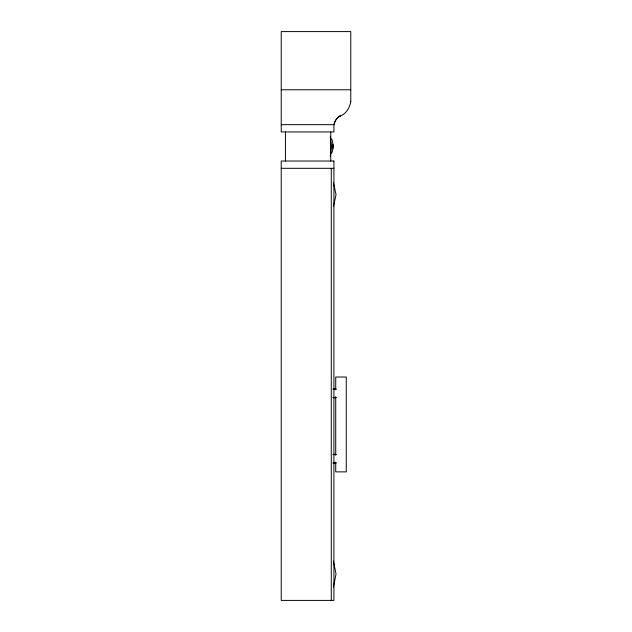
<?xml version="1.0" encoding="UTF-8"?>
<svg xmlns="http://www.w3.org/2000/svg" width="632" height="632" viewBox="0 0 632 632"><rect width="100%" height="100%" fill="white"/><g stroke="black" fill="none" stroke-linecap="round" stroke-linejoin="round"><path stroke-width="0.95" d="M331.642 138.795C333.475 143.377 333.475 148.797 331.642 153.379M332.914 146.964L332.843 148.883M332.914 147.011L332.906 144.222M332.859 146.087L332.914 145.155M330.26 156.191L331.389 146.498L330.26 136.796M333.42 587.073L336.027 574.053L333.42 561.034M333.451 206.64L336.027 194.656L333.451 182.672M338.815 116.778L340.237 115.956A19.884 14.062 -90 0 0 350.823 101.428M281.224 89.776L350.776 89.776M281.224 124.678L333.917 124.678L333.917 131.954L281.224 131.954L281.224 31.6L350.776 31.6L350.776 101.412M281.224 168.31L333.917 168.31M333.088 389.059L336.042 389.059M333.088 389.273L336.042 389.273M333.088 397.488L336.042 397.488M333.088 397.702L336.042 397.702M333.088 454.376L336.042 454.376M333.088 454.613L336.042 454.613M333.088 462.814L336.042 462.814M333.088 463.043L336.042 463.043M335.726 389.731L335.726 377.02L346.265 377.02L346.265 471.867L335.726 471.867L335.726 462.087M335.726 396.572L335.726 455.245M331.279 168.31L331.279 600.4M330.757 131.954L330.757 161.034M285.435 131.954L285.435 161.034M333.917 161.034L281.224 161.034L281.224 600.4L333.917 600.4L333.917 161.034M340.245 115.98A13.991 9.899 90 0 0 333.894 124.67A13.991 9.899 -90 0 1 340.245 115.98"/></g></svg>
